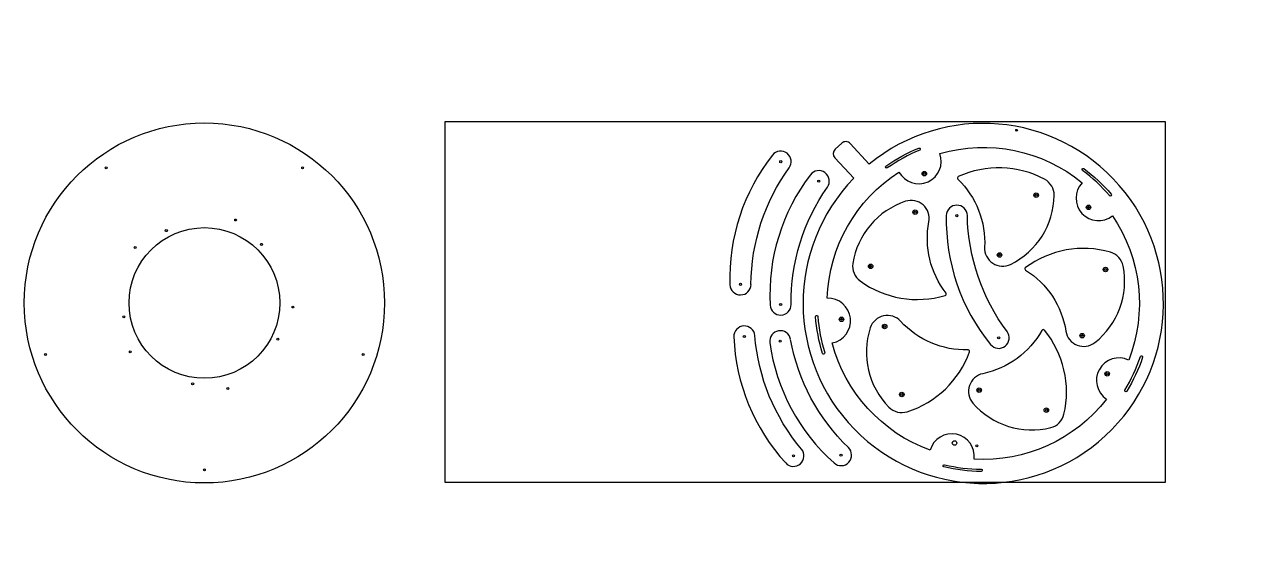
# Model space of a CAD drawing. Header units: millimetres. Extents: x -306 to 3736, y -433 to 1345.
import ezdxf

# ---------------------------------------------------------------- set-up
doc = ezdxf.new("R2010")
doc.units = ezdxf.units.MM
doc.header["$MEASUREMENT"] = 0
doc.layers.add('Default', color=18, linetype='Continuous', true_color=0x000000)

# ---------------------------------------------------------------- blocks, each defined once
blk = doc.blocks.new('brazo5piezas 01')
at = {"color": 0, "linetype": 'ByBlock', "lineweight": -2}
for centre in [(0, 475), (245.1, 121.2)]:
    blk.add_circle(centre, 3.5, dxfattribs=at)
for centre, radius, start, end in [((0, 475), 35, 54.9038, 232.5106), ((-358.4, -35.1), 658.4, 14.5167, 54.9038), ((245.1, 121.2), 35, 196.9099, 14.5167)]:
    blk.add_arc(centre, radius, start, end, dxfattribs=at)
at = {"color": 0, "linetype": 'ByBlock', "lineweight": -2, "extrusion": (0, 0, -1)}
blk.add_arc((428.4, -83.5), 668.9, 127.4894, 163.0901, dxfattribs=at)
blk = doc.blocks.new('borde1pieza 01')
at = {"color": 0, "linetype": 'ByBlock', "lineweight": -2}
for p, q in [((-711, 17.5), (-710.9, -12.5)), ((-598, 37.9), (-691.1, 37.5)), ((-690.8, -32.4), (-597.8, -32.1))]:
    blk.add_line(p, q, dxfattribs=at)
for centre in [(1.1, 480.4), (-450.7, 152.2), (452.8, 152.2), (-278.1, -378.9), (280.3, -378.9)]:
    blk.add_circle(centre, 7.5, dxfattribs=at)
for centre, radius, start, end in [((1.1, 5.4), 600, 183.5781, 176.8898), ((1.1, 5.4), 553, 88.1, 100.903), ((1.1, 525.4), 75, 184.1355, 355.8645), ((1.1, 5.4), 553, 16.1, 28.903), ((-493.5, 166.1), 75, 256.1355, 67.8645), ((495.6, 166.1), 75, 112.1355, 283.8645), ((1.1, 5.4), 553, 160.1, 172.903), ((-691, 17.5), 20, 90.234, 180.234), ((-690.9, -12.5), 20, 180.234, 270.234), ((-304.6, -415.3), 75, 328.1355, 139.8645), ((306.7, -415.3), 75, 40.1355, 211.8645), ((1.1, 5.4), 553, 304.1, 316.903), ((1.1, 5.4), 553, 232.1, 244.903)]:
    blk.add_arc(centre, radius, start, end, dxfattribs=at)
at = {"color": 0, "linetype": 'ByBlock', "lineweight": -2, "extrusion": (0, 0, -1)}
for centre, radius, start, end in [((-1.1, 5.4), 560.5, 79.097, 91.9), ((104.2, 552.1), 3.75, 259.097, 79.097), ((-19.5, 561.8), 3.75, 91.9, 271.9), ((-1.1, 5.4), 520, 26.271, 81.729), ((-1.1, 5.4), 520, 98.271, 153.729), ((-488.5, 274.5), 3.75, 331.097, 151.097), ((-1.1, 5.4), 560.5, 151.097, 163.9), ((-1.1, 5.4), 560.5, 7.097, 19.9), ((522.4, 194.9), 3.75, 19.9, 199.9), ((-536, 159.8), 3.75, 163.9, 343.9), ((-1.1, 5.4), 520, 314.271, 9.729), ((-1.1, 5.4), 520, 170.271, 225.729), ((551.4, 74.2), 3.75, 187.097, 7.097), ((-1.1, 5.4), 560.5, 223.097, 235.9), ((-407.6, -375), 3.75, 43.097, 223.097), ((340.9, -433.9), 3.75, 307.9, 127.9), ((-1.1, 5.4), 560.5, 295.097, 307.9), ((-1.1, 5.4), 520, 242.271, 297.729), ((-313.2, -455.6), 3.75, 235.9, 55.9), ((235.1, -498.8), 3.75, 115.097, 295.097)]:
    blk.add_arc(centre, radius, start, end, dxfattribs=at)
blk = doc.blocks.new('petalo5piezas')
at = {"color": 0, "linetype": 'ByBlock', "lineweight": -2}
for centre in [(-187.2, -820.5), (20.4, -927.6)]:
    blk.add_circle(centre, 7.5, dxfattribs=at)
at = {"color": 0, "linetype": 'ByBlock', "lineweight": -2, "extrusion": (0, 0, -1)}
blk.add_arc((171.3, -473.5), 295.5, 220.0401, 268.8338, dxfattribs=at)
at = {"color": 0, "linetype": 'ByBlock', "lineweight": -2}
for centre, radius, start, end in [((58.8, -666.8), 5, 28.7, 139.9599), ((-221.9, -820.5), 325, 336.1433, 28.7), ((-164, -828.9), 60, 91.1662, 210.296), ((8.7, -728), 260, 210.296, 273.3759), ((20.4, -927.6), 60, 273.3759, 336.1433)]:
    blk.add_arc(centre, radius, start, end, dxfattribs=at)
blk = doc.blocks.new('planhacircular1pieza 01')
at = {"color": 0, "linetype": 'ByBlock', "lineweight": -2}
for centre, radius in [((0, 0), 600), ((-327, 450.3), 3.18), ((327.2, 450.1), 3.18), ((0, 0), 251.1), ((-126.9, 241.2), 3.5), ((104.1, 276.5), 3.18), ((-230.8, 184.5), 3.18), ((190.1, 195.2), 3.5), ((295.1, -13.6), 3.18), ((-268.6, -46.1), 3.18), ((244.4, -120.5), 3.5), ((-246.8, -162.5), 3.18), ((-529.3, -171.8), 3.18), ((529.2, -172.1), 3.18), ((-39.1, -269.7), 3.5), ((78.3, -284.9), 3.18), ((-0.1, -556.5), 3.18)]:
    blk.add_circle(centre, radius, dxfattribs=at)

msp = doc.modelspace()

# ---------------------------------------------------------------- linework, layer by layer
at = {"layer": 'Default'}
msp.add_lwpolyline([(1095.4, -181.1), (3495.4, -181.1), (3495.4, 1018.9), (1095.4, 1018.9), (1095.4, -181.1)], dxfattribs=at)
for centre, radius in [((2999.4, 991.2), 3), ((2692.1, 846.8), 3.18), ((3064.7, 774.9), 3.18), ((3239, 734.4), 3.18), ((2661.6, 718.4), 3.18), ((2942.7, 575.6), 3.18), ((2513.3, 537.8), 3.18), ((3295.5, 527.1), 3.18), ((2416.3, 361.2), 3.18), ((2559.9, 337.1), 3.18), ((3217.7, 306.8), 3.18), ((3301.4, 179.6), 3.18), ((2874.8, 125.2), 3.18), ((2616.9, 110.4), 3.18), ((3098.7, 58.4), 3.18), ((2866.6, -60.3), 3.18)]:
    msp.add_circle(centre, radius, dxfattribs=at)

# ---------------------------------------------------------------- block references
for name, p, rotation in [('borde1pieza 01', (2883.6, 411.4), 312.4007364759884), ('brazo5piezas 01', (2458.4, 764.5), 127.1441539530786), ('brazo5piezas 01', (2587.1, 703.8), 128.1419649303543), ('petalo5piezas', (2138, 822), 85.83221641154806), ('petalo5piezas', (3424.7, 363.5), 257.9125584378338), ('brazo5piezas 01', (3069.2, 756.4), 164.1871726619161), ('petalo5piezas', (2379.4, 380.2), 97.85218901385936), ('petalo5piezas', (3299.1, 739.4), 311.4151891439845), ('brazo5piezas 01', (2358, 370.1), 167.6384822895819), ('brazo5piezas 01', (2469.6, 380.3, 27.3), 173.362576949187), ('petalo5piezas', (2906.7, 966.2), 10.68273888215324)]:
    msp.add_blockref(name, p, dxfattribs=dict(at, rotation=rotation))
msp.add_blockref('planhacircular1pieza 01', (294.1, 415.7), dxfattribs=at)

doc.saveas('drawing.dxf')
